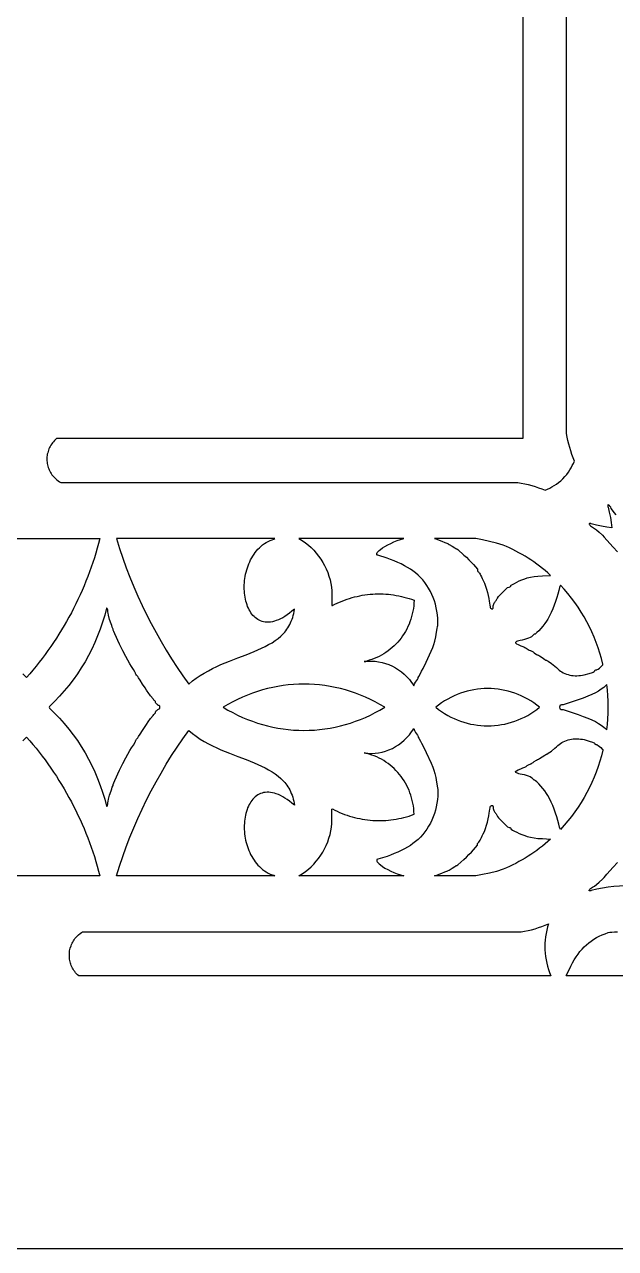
# Model space of a CAD drawing. Extents: x -580 to 993, y -400 to 388.
# Drawn here: x 849.2 to 914.2, y -400.3 to -265.6 of the extents above; entities that cross this region are included whole.
import ezdxf

# ---------------------------------------------------------------- set-up
doc = ezdxf.new("R2010")
doc.units = 0
doc.layers.add('LAYER_1', color=18, linetype='CONTINUOUS')

msp = doc.modelspace()

# ---------------------------------------------------------------- linework, layer by layer
at = {"layer": 'LAYER_1'}
for points in [[(598.06, -400.26), (993.06, -400.26), (993.06, -5.26), (598.06, -5.26)], [(859.33, -322.18), (859.67, -323.25), (860.03, -324.32), (860.42, -325.38), (860.82, -326.43), (861.25, -327.47), (861.69, -328.5), (862.16, -329.52), (862.65, -330.53), (863.16, -331.52), (863.69, -332.51), (864.24, -333.49), (864.81, -334.45), (865.39, -335.4), (866, -336.34), (866.63, -337.26), (867.28, -338.17), (867.69, -337.83), (868.11, -337.52), (868.54, -337.23), (868.99, -336.96), (869.44, -336.71), (869.89, -336.47), (870.35, -336.25), (870.82, -336.04), (871.75, -335.66), (872.67, -335.3), (873.58, -334.95), (874.45, -334.6), (874.87, -334.42), (875.28, -334.24), (875.68, -334.05), (876.06, -333.84), (876.43, -333.63), (876.77, -333.4), (877.1, -333.15), (877.4, -332.89), (877.55, -332.75), (877.68, -332.61), (877.82, -332.46), (877.94, -332.31), (878.06, -332.15), (878.17, -331.98), (878.28, -331.81), (878.38, -331.63), (878.47, -331.44), (878.55, -331.25), (878.63, -331.05), (878.7, -330.85), (878.76, -330.63), (878.81, -330.41), (878.85, -330.18), (878.89, -329.94), (878.62, -330.17), (878.35, -330.38), (878.1, -330.56), (877.85, -330.73), (877.6, -330.88), (877.36, -331), (877.13, -331.11), (876.9, -331.2), (876.69, -331.26), (876.47, -331.32), (876.27, -331.35), (876.07, -331.37), (875.88, -331.37), (875.69, -331.36), (875.51, -331.33), (875.34, -331.29), (875.18, -331.23), (875.02, -331.16), (874.87, -331.07), (874.72, -330.98), (874.59, -330.87), (874.46, -330.75), (874.33, -330.62), (874.22, -330.48), (874.11, -330.33), (874.01, -330.17), (873.91, -330), (873.83, -329.83), (873.75, -329.64), (873.68, -329.45), (873.61, -329.25), (873.56, -329.05), (873.51, -328.84), (873.47, -328.63), (873.44, -328.41), (873.41, -328.19), (873.39, -327.96), (873.38, -327.73), (873.38, -327.5), (873.38, -327.27), (873.4, -327.03), (873.42, -326.8), (873.45, -326.56), (873.49, -326.33), (873.53, -326.09), (873.59, -325.86), (873.65, -325.63), (873.72, -325.4), (873.8, -325.17), (873.88, -324.95), (873.98, -324.73), (874.08, -324.51), (874.2, -324.31), (874.32, -324.1), (874.45, -323.9), (874.58, -323.71), (874.73, -323.53), (874.88, -323.35), (875.05, -323.18), (875.22, -323.02), (875.4, -322.87), (875.59, -322.73), (875.79, -322.6), (876, -322.48), (876.24, -322.38), (876.46, -322.3), (876.63, -322.24), (876.74, -322.18)], [(879.39, -322.17), (879.75, -322.4), (880.09, -322.64), (880.42, -322.9), (880.73, -323.17), (881.02, -323.46), (881.29, -323.77), (881.55, -324.1), (881.79, -324.44), (882.01, -324.79), (882.21, -325.15), (882.39, -325.52), (882.55, -325.91), (882.68, -326.3), (882.8, -326.7), (882.9, -327.11), (882.97, -327.53), (882.99, -327.92), (883, -328.37), (883.01, -329.52), (883.06, -329.54), (883.32, -329.4), (883.59, -329.28), (883.86, -329.16), (884.13, -329.04), (884.4, -328.94), (884.67, -328.84), (884.95, -328.75), (885.22, -328.67), (885.5, -328.59), (885.78, -328.53), (886.07, -328.47), (886.35, -328.41), (886.63, -328.37), (886.92, -328.33), (887.2, -328.3), (887.49, -328.28), (887.78, -328.26), (888.06, -328.26), (888.35, -328.26), (888.64, -328.26), (888.93, -328.28), (889.21, -328.3), (889.5, -328.33), (889.79, -328.37), (890.07, -328.42), (890.36, -328.47), (890.64, -328.53), (890.92, -328.6), (891.2, -328.68), (891.48, -328.76), (891.76, -328.85), (892.04, -328.95), (892.02, -329.26), (892, -329.57), (891.96, -329.87), (891.91, -330.17), (891.84, -330.46), (891.77, -330.75), (891.68, -331.04), (891.58, -331.32), (891.48, -331.59), (891.36, -331.86), (891.23, -332.12), (891.09, -332.38), (890.94, -332.63), (890.78, -332.87), (890.61, -333.11), (890.43, -333.34), (890.24, -333.56), (890.05, -333.77), (889.84, -333.97), (889.63, -334.17), (889.41, -334.35), (889.18, -334.53), (888.95, -334.69), (888.71, -334.85), (888.46, -335), (888.2, -335.13), (887.94, -335.26), (887.67, -335.37), (887.39, -335.47), (887.11, -335.56), (886.83, -335.64), (886.54, -335.7), (886.74, -335.68), (886.94, -335.66), (887.14, -335.65), (887.35, -335.65), (887.75, -335.67), (888.14, -335.72), (888.53, -335.8), (888.91, -335.9), (889.28, -336.04), (889.65, -336.2), (890, -336.38), (890.33, -336.6), (890.65, -336.83), (890.96, -337.09), (891.25, -337.38), (891.52, -337.69), (891.77, -338.02), (891.89, -338.19), (892, -338.37), (892.03, -338.26), (892.07, -338.16), (892.2, -337.96), (892.4, -337.67), (892.46, -337.57), (892.48, -337.51), (892.5, -337.44), (892.55, -337.33), (892.74, -337), (892.87, -336.77), (893.03, -336.46), (893.38, -335.76), (893.92, -334.57), (894.09, -334.15), (894.21, -333.81), (894.31, -333.45), (894.41, -332.98), (894.51, -332.48), (894.57, -332.08), (894.61, -331.84), (894.63, -331.75), (894.65, -331.71), (894.66, -331.64), (894.66, -331.47), (894.64, -330.95), (894.61, -330.55), (894.55, -330.16), (894.48, -329.78), (894.39, -329.4), (894.28, -329.03), (894.14, -328.67), (893.99, -328.32), (893.83, -327.98), (893.64, -327.64), (893.44, -327.33), (893.22, -327.02), (892.99, -326.73), (892.74, -326.45), (892.47, -326.19), (892.19, -325.94), (891.9, -325.71), (891.63, -325.53), (891.33, -325.34), (890.99, -325.16), (890.63, -324.97), (890.25, -324.79), (889.86, -324.62), (889.46, -324.46), (889.07, -324.32), (888.07, -324.01), (887.99, -323.99), (887.96, -323.97), (887.94, -323.95), (887.93, -323.92), (887.93, -323.89), (887.95, -323.81), (888, -323.72), (888.09, -323.61), (888.2, -323.5), (888.34, -323.37), (888.56, -323.21), (888.83, -323.04), (889.14, -322.87), (889.47, -322.7), (889.83, -322.55), (890.19, -322.4), (890.55, -322.28), (890.9, -322.17)], [(894.27, -322.17), (894.53, -322.25), (894.8, -322.35), (895.09, -322.46), (895.43, -322.61), (895.62, -322.69), (895.73, -322.72), (895.78, -322.74), (895.89, -322.81), (896.21, -323.01), (896.52, -323.21), (896.63, -323.27), (896.68, -323.29), (896.7, -323.3), (896.72, -323.31), (896.83, -323.39), (897.51, -323.99), (897.78, -324.23), (898.06, -324.51), (898.33, -324.79), (898.55, -325.03), (898.99, -325.54), (898.99, -325.63), (899, -325.68), (899.02, -325.73), (899.06, -325.78), (899.11, -325.83), (899.16, -325.89), (899.23, -325.98), (899.29, -326.08), (899.34, -326.19), (899.44, -326.4), (899.53, -326.56), (899.64, -326.78), (899.76, -327.06), (899.88, -327.39), (900, -327.73), (900.1, -328.09), (900.19, -328.44), (900.25, -328.77), (900.29, -329.05), (900.31, -329.29), (900.35, -329.5), (900.38, -329.67), (900.41, -329.77), (900.45, -329.82), (900.49, -329.87), (900.54, -329.89), (900.59, -329.91), (900.64, -329.91), (900.68, -329.89), (900.7, -329.86), (900.72, -329.81), (900.74, -329.56), (900.77, -329.46), (900.79, -329.37), (900.82, -329.28), (900.86, -329.22), (900.9, -329.16), (900.94, -329.12), (901, -329.07), (901.06, -328.99), (901.1, -328.91), (901.13, -328.83), (901.15, -328.78), (901.19, -328.72), (901.33, -328.54), (901.52, -328.33), (901.75, -328.11), (902.32, -327.57), (902.5, -327.51), (902.56, -327.48), (902.62, -327.44), (902.66, -327.41), (902.67, -327.37), (902.68, -327.34), (902.72, -327.31), (902.85, -327.21), (903.06, -327.1), (903.31, -326.97), (903.59, -326.84), (903.89, -326.72), (904.19, -326.6), (904.48, -326.51), (904.83, -326.42), (905.22, -326.35), (905.65, -326.3), (906.14, -326.26), (907.04, -326.22), (906.74, -325.95), (906.44, -325.7), (906.14, -325.45), (905.83, -325.21), (905.52, -324.98), (905.2, -324.75), (904.88, -324.53), (904.56, -324.32), (904.23, -324.12), (903.9, -323.92), (903.56, -323.73), (903.22, -323.55), (902.88, -323.38), (902.54, -323.21), (902.19, -323.05), (901.83, -322.9), (901.08, -322.67), (900.33, -322.48), (899.57, -322.31), (898.81, -322.17)], [(908.12, -327.28), (908.03, -327.54), (907.95, -327.87), (907.85, -328.27), (907.72, -328.67), (907.59, -329.08), (907.43, -329.49), (907.27, -329.9), (907.1, -330.29), (906.91, -330.67), (906.72, -331.02), (906.58, -331.25), (906.39, -331.51), (906.18, -331.79), (905.95, -332.06), (905.73, -332.31), (905.54, -332.51), (905.38, -332.64), (905.33, -332.68), (905.29, -332.69), (905.25, -332.7), (905.2, -332.72), (905.16, -332.76), (905.13, -332.8), (905.1, -332.84), (905.06, -332.88), (904.94, -332.97), (904.78, -333.05), (904.6, -333.14), (904.39, -333.21), (904.16, -333.28), (903.92, -333.34), (903.68, -333.38), (903.53, -333.41), (903.39, -333.45), (903.28, -333.5), (903.22, -333.55), (903.2, -333.58), (903.19, -333.61), (903.19, -333.64), (903.21, -333.67), (903.25, -333.7), (903.3, -333.74), (903.47, -333.82), (903.77, -333.96), (904, -334.04), (904.1, -334.08), (904.22, -334.14), (904.35, -334.22), (904.47, -334.3), (904.69, -334.43), (904.78, -334.47), (904.83, -334.49), (904.89, -334.51), (904.99, -334.56), (905.11, -334.64), (905.25, -334.73), (905.5, -334.91), (905.59, -334.96), (905.64, -334.98), (905.7, -335), (905.81, -335.06), (906.11, -335.26), (906.41, -335.47), (906.51, -335.53), (906.57, -335.55), (906.64, -335.58), (906.76, -335.65), (907.12, -335.9), (907.52, -336.22), (907.7, -336.37), (907.85, -336.51), (907.98, -336.63), (908.12, -336.74), (908.27, -336.84), (908.43, -336.93), (908.6, -337), (908.77, -337.07), (908.96, -337.13), (909.14, -337.18), (909.34, -337.22), (909.53, -337.24), (909.73, -337.26), (909.93, -337.26), (910.13, -337.25), (910.33, -337.23), (910.53, -337.2), (910.73, -337.15), (911.28, -337), (911.63, -336.89), (911.73, -336.85), (911.81, -336.81), (911.85, -336.77), (911.88, -336.72), (911.91, -336.68), (911.95, -336.65), (912.01, -336.62), (912.08, -336.61), (912.12, -336.61), (912.17, -336.59), (912.28, -336.52), (912.41, -336.42), (912.55, -336.29), (912.71, -336.12), (912.76, -336.05), (912.79, -335.99), (912.63, -335.38), (912.46, -334.78), (912.26, -334.19), (912.05, -333.6), (911.82, -333.02), (911.57, -332.44), (911.3, -331.88), (911.02, -331.33), (910.71, -330.78), (910.39, -330.25), (910.06, -329.72), (909.7, -329.21), (909.33, -328.71), (908.94, -328.22), (908.54, -327.74)], [(851.95, -340.72), (851.97, -340.81), (852.53, -341.36), (853.08, -341.93), (853.6, -342.52), (854.1, -343.12), (854.58, -343.75), (855.04, -344.39), (855.47, -345.05), (855.88, -345.73), (856.26, -346.42), (856.62, -347.12), (856.96, -347.84), (857.27, -348.57), (857.56, -349.32), (857.81, -350.07), (858.05, -350.84), (858.25, -351.62), (858.27, -351.61), (858.3, -351.59), (858.34, -351.52), (858.38, -351.4), (858.4, -351.23), (858.43, -351.05), (858.48, -350.84), (858.59, -350.38), (858.74, -349.91), (858.81, -349.7), (858.88, -349.52), (858.96, -349.32), (858.99, -349.19), (859, -349.14), (859.04, -349.05), (859.15, -348.8), (859.68, -347.65), (860.04, -346.92), (860.36, -346.3), (860.82, -345.49), (860.99, -345.19), (861.2, -344.88), (861.36, -344.63), (861.41, -344.53), (861.42, -344.48), (861.43, -344.43), (861.46, -344.38), (861.5, -344.31), (861.55, -344.25), (861.67, -344.1), (861.77, -343.94), (861.93, -343.68), (862.21, -343.27), (862.48, -342.86), (862.64, -342.61), (862.82, -342.34), (863.09, -341.97), (863.36, -341.63), (863.46, -341.52), (863.52, -341.46), (863.56, -341.43), (863.59, -341.38), (863.61, -341.34), (863.62, -341.29), (863.63, -341.24), (863.66, -341.19), (863.71, -341.13), (863.77, -341.07), (863.83, -341.01), (863.9, -340.96), (863.97, -340.92), (864.04, -340.9), (864.08, -340.88), (864.1, -340.86), (864.11, -340.81), (864.1, -340.72), (864.11, -340.64), (864.1, -340.59), (864.08, -340.56), (864.04, -340.55), (863.97, -340.52), (863.9, -340.49), (863.83, -340.44), (863.77, -340.38), (863.71, -340.32), (863.66, -340.26), (863.63, -340.2), (863.62, -340.15), (863.61, -340.11), (863.59, -340.06), (863.56, -340.02), (863.52, -339.99), (863.46, -339.93), (863.36, -339.81), (863.09, -339.48), (862.82, -339.11), (862.71, -338.95), (862.64, -338.84), (862.48, -338.58), (862.21, -338.18), (861.93, -337.76), (861.77, -337.5), (861.67, -337.35), (861.55, -337.2), (861.46, -337.07), (861.43, -337.01), (861.42, -336.97), (861.41, -336.91), (861.36, -336.82), (861.2, -336.57), (860.99, -336.26), (860.82, -335.96), (860.36, -335.14), (860.04, -334.53), (859.68, -333.79), (859.15, -332.65), (859.04, -332.4), (859, -332.31), (858.99, -332.25), (858.96, -332.13), (858.88, -331.93), (858.81, -331.75), (858.74, -331.54), (858.59, -331.07), (858.48, -330.6), (858.43, -330.39), (858.4, -330.22), (858.38, -330.05), (858.34, -329.93), (858.3, -329.85), (858.27, -329.84), (858.25, -329.83), (858.05, -330.61), (857.81, -331.38), (857.56, -332.13), (857.27, -332.88), (856.96, -333.61), (856.62, -334.33), (856.26, -335.03), (855.88, -335.72), (855.47, -336.4), (855.04, -337.06), (854.58, -337.7), (854.1, -338.32), (853.6, -338.93), (853.08, -339.52), (852.53, -340.09), (851.97, -340.64)], [(871.07, -340.72), (871.59, -341.03), (872.11, -341.32), (872.64, -341.59), (873.18, -341.84), (873.72, -342.06), (874.27, -342.27), (874.82, -342.46), (875.38, -342.63), (875.94, -342.78), (876.51, -342.91), (877.07, -343.02), (877.65, -343.11), (878.22, -343.18), (878.79, -343.23), (879.37, -343.26), (879.94, -343.27), (880.52, -343.26), (881.09, -343.23), (881.66, -343.18), (882.24, -343.11), (882.81, -343.02), (883.37, -342.91), (883.94, -342.78), (884.5, -342.63), (885.06, -342.46), (885.61, -342.27), (886.16, -342.06), (886.7, -341.84), (887.24, -341.59), (887.77, -341.32), (888.29, -341.03), (888.81, -340.72), (888.29, -340.42), (887.77, -340.13), (887.24, -339.86), (886.7, -339.61), (886.16, -339.38), (885.61, -339.17), (885.06, -338.98), (884.5, -338.82), (883.94, -338.67), (883.37, -338.54), (882.81, -338.43), (882.24, -338.34), (881.66, -338.27), (881.09, -338.22), (880.52, -338.19), (879.94, -338.18), (879.37, -338.19), (878.79, -338.22), (878.22, -338.27), (877.65, -338.34), (877.07, -338.43), (876.51, -338.54), (875.94, -338.67), (875.38, -338.82), (874.82, -338.98), (874.27, -339.17), (873.72, -339.38), (873.18, -339.61), (872.64, -339.86), (872.11, -340.13), (871.59, -340.42)], [(894.42, -340.72), (894.73, -340.97), (895.06, -341.2), (895.39, -341.42), (895.73, -341.62), (896.08, -341.8), (896.43, -341.97), (896.78, -342.12), (897.14, -342.26), (897.51, -342.38), (897.88, -342.48), (898.25, -342.57), (898.62, -342.64), (898.99, -342.7), (899.37, -342.74), (899.75, -342.76), (900.13, -342.77), (900.5, -342.76), (900.88, -342.74), (901.26, -342.7), (901.63, -342.64), (902.01, -342.57), (902.38, -342.48), (902.74, -342.38), (903.11, -342.26), (903.47, -342.12), (903.82, -341.97), (904.17, -341.8), (904.52, -341.62), (904.86, -341.42), (905.19, -341.2), (905.52, -340.97), (905.83, -340.72), (905.52, -340.48), (905.19, -340.24), (904.86, -340.03), (904.52, -339.83), (904.17, -339.64), (903.82, -339.48), (903.47, -339.32), (903.11, -339.19), (902.74, -339.07), (902.38, -338.96), (902.01, -338.88), (901.63, -338.8), (901.26, -338.75), (900.88, -338.71), (900.5, -338.68), (900.13, -338.68), (899.75, -338.68), (899.37, -338.71), (898.99, -338.75), (898.62, -338.8), (898.25, -338.88), (897.88, -338.96), (897.51, -339.07), (897.14, -339.19), (896.78, -339.32), (896.43, -339.48), (896.08, -339.64), (895.73, -339.83), (895.39, -340.03), (895.06, -340.24), (894.73, -340.48)], [(908.01, -340.72), (908.04, -340.85), (908.06, -340.9), (908.11, -340.93), (908.17, -340.96), (908.23, -340.99), (908.29, -340.99), (908.42, -340.99), (909.4, -341.31), (910.06, -341.53), (910.63, -341.73), (911.14, -341.93), (911.58, -342.12), (911.97, -342.31), (912.31, -342.5), (912.61, -342.7), (912.89, -342.91), (913.08, -343.07), (913.22, -343.21), (913.28, -342.62), (913.33, -342.01), (913.36, -341.38), (913.37, -340.72), (913.36, -340.06), (913.33, -339.43), (913.28, -338.83), (913.22, -338.24), (913.08, -338.38), (912.89, -338.54), (912.61, -338.75), (912.31, -338.95), (911.97, -339.14), (911.58, -339.33), (911.14, -339.52), (910.63, -339.71), (910.06, -339.92), (909.4, -340.14), (908.42, -340.45), (908.29, -340.45), (908.23, -340.46), (908.17, -340.48), (908.11, -340.51), (908.06, -340.55), (908.05, -340.57), (908.04, -340.6)], [(859.33, -359.27), (859.67, -358.19), (860.03, -357.13), (860.42, -356.07), (860.82, -355.02), (861.25, -353.98), (861.69, -352.95), (862.16, -351.93), (862.65, -350.92), (863.16, -349.92), (863.69, -348.94), (864.24, -347.96), (864.81, -347), (865.39, -346.05), (866, -345.11), (866.63, -344.19), (867.28, -343.28), (867.69, -343.61), (868.11, -343.92), (868.54, -344.22), (868.99, -344.49), (869.44, -344.74), (869.89, -344.97), (870.35, -345.19), (870.82, -345.4), (871.75, -345.79), (872.67, -346.15), (873.58, -346.49), (874.45, -346.84), (874.87, -347.02), (875.28, -347.21), (875.68, -347.4), (876.06, -347.61), (876.43, -347.82), (876.77, -348.05), (877.1, -348.29), (877.4, -348.56), (877.55, -348.7), (877.68, -348.84), (877.82, -348.99), (877.94, -349.14), (878.06, -349.3), (878.17, -349.47), (878.28, -349.64), (878.38, -349.82), (878.47, -350), (878.55, -350.2), (878.63, -350.39), (878.7, -350.6), (878.76, -350.82), (878.81, -351.04), (878.85, -351.27), (878.89, -351.51), (878.62, -351.28), (878.35, -351.07), (878.1, -350.88), (877.85, -350.72), (877.6, -350.57), (877.36, -350.45), (877.13, -350.34), (876.9, -350.25), (876.69, -350.18), (876.47, -350.13), (876.27, -350.1), (876.07, -350.08), (875.88, -350.08), (875.69, -350.09), (875.51, -350.12), (875.34, -350.16), (875.18, -350.22), (875.02, -350.29), (874.87, -350.37), (874.72, -350.47), (874.59, -350.58), (874.46, -350.7), (874.33, -350.83), (874.22, -350.97), (874.11, -351.12), (874.01, -351.28), (873.91, -351.44), (873.83, -351.62), (873.75, -351.8), (873.68, -351.99), (873.61, -352.19), (873.56, -352.4), (873.51, -352.6), (873.47, -352.82), (873.44, -353.04), (873.41, -353.26), (873.39, -353.49), (873.38, -353.72), (873.38, -353.95), (873.38, -354.18), (873.4, -354.41), (873.42, -354.65), (873.45, -354.89), (873.49, -355.12), (873.53, -355.36), (873.59, -355.59), (873.65, -355.82), (873.72, -356.05), (873.8, -356.28), (873.88, -356.5), (873.98, -356.72), (874.08, -356.93), (874.2, -357.14), (874.32, -357.34), (874.45, -357.54), (874.58, -357.73), (874.73, -357.92), (874.88, -358.09), (875.05, -358.26), (875.22, -358.42), (875.4, -358.57), (875.59, -358.71), (875.79, -358.84), (876, -358.96), (876.24, -359.07), (876.46, -359.15), (876.63, -359.21), (876.74, -359.27)], [(879.39, -359.27), (879.75, -359.05), (880.09, -358.81), (880.42, -358.55), (880.73, -358.28), (881.02, -357.98), (881.29, -357.67), (881.55, -357.35), (881.79, -357.01), (882.01, -356.66), (882.21, -356.3), (882.39, -355.92), (882.55, -355.54), (882.68, -355.14), (882.8, -354.74), (882.9, -354.33), (882.97, -353.91), (882.99, -353.53), (883, -353.08), (883.01, -351.93), (883.06, -351.91), (883.32, -352.04), (883.59, -352.17), (883.86, -352.29), (884.13, -352.4), (884.4, -352.51), (884.67, -352.61), (884.95, -352.7), (885.22, -352.78), (885.5, -352.85), (885.78, -352.92), (886.07, -352.98), (886.35, -353.03), (886.63, -353.08), (886.92, -353.12), (887.2, -353.15), (887.49, -353.17), (887.78, -353.18), (888.06, -353.19), (888.35, -353.19), (888.64, -353.18), (888.93, -353.17), (889.21, -353.14), (889.5, -353.11), (889.79, -353.08), (890.07, -353.03), (890.36, -352.98), (890.64, -352.92), (890.92, -352.85), (891.2, -352.77), (891.48, -352.69), (891.76, -352.6), (892.04, -352.5), (892.02, -352.19), (892, -351.88), (891.96, -351.58), (891.91, -351.28), (891.84, -350.98), (891.77, -350.69), (891.68, -350.41), (891.58, -350.13), (891.48, -349.85), (891.36, -349.59), (891.23, -349.32), (891.09, -349.07), (890.94, -348.82), (890.78, -348.57), (890.61, -348.34), (890.43, -348.11), (890.24, -347.89), (890.05, -347.68), (889.84, -347.47), (889.63, -347.28), (889.41, -347.09), (889.18, -346.92), (888.95, -346.75), (888.71, -346.6), (888.46, -346.45), (888.2, -346.32), (887.94, -346.19), (887.67, -346.08), (887.39, -345.98), (887.11, -345.89), (886.83, -345.81), (886.54, -345.75), (886.74, -345.77), (886.94, -345.79), (887.14, -345.8), (887.35, -345.8), (887.75, -345.78), (888.14, -345.73), (888.53, -345.65), (888.91, -345.54), (889.28, -345.41), (889.65, -345.25), (890, -345.06), (890.33, -344.85), (890.65, -344.61), (890.96, -344.35), (891.25, -344.07), (891.52, -343.76), (891.77, -343.43), (891.89, -343.26), (892, -343.08), (892.03, -343.19), (892.07, -343.29), (892.2, -343.49), (892.4, -343.78), (892.46, -343.88), (892.48, -343.94), (892.5, -344), (892.55, -344.12), (892.74, -344.44), (892.87, -344.68), (893.03, -344.99), (893.38, -345.69), (893.92, -346.88), (894.09, -347.3), (894.21, -347.64), (894.31, -348), (894.41, -348.47), (894.51, -348.97), (894.57, -349.37), (894.61, -349.61), (894.63, -349.69), (894.65, -349.73), (894.66, -349.8), (894.66, -349.97), (894.64, -350.5), (894.61, -350.89), (894.55, -351.28), (894.48, -351.67), (894.39, -352.04), (894.28, -352.41), (894.14, -352.78), (893.99, -353.13), (893.83, -353.47), (893.64, -353.8), (893.44, -354.12), (893.22, -354.43), (892.99, -354.72), (892.74, -355), (892.47, -355.26), (892.19, -355.5), (891.9, -355.73), (891.63, -355.92), (891.33, -356.1), (890.99, -356.29), (890.63, -356.48), (890.25, -356.65), (889.86, -356.83), (889.46, -356.99), (889.07, -357.13), (888.07, -357.44), (887.99, -357.46), (887.96, -357.48), (887.94, -357.5), (887.93, -357.53), (887.93, -357.56), (887.95, -357.64), (888, -357.73), (888.09, -357.83), (888.2, -357.95), (888.34, -358.07), (888.56, -358.24), (888.83, -358.41), (889.14, -358.58), (889.47, -358.74), (889.83, -358.9), (890.19, -359.04), (890.55, -359.17), (890.9, -359.27)], [(908.12, -354.17), (908.03, -353.91), (907.95, -353.58), (907.85, -353.18), (907.72, -352.78), (907.59, -352.36), (907.43, -351.95), (907.27, -351.55), (907.1, -351.16), (906.91, -350.78), (906.72, -350.43), (906.58, -350.2), (906.39, -349.93), (906.18, -349.66), (905.95, -349.39), (905.73, -349.14), (905.54, -348.94), (905.38, -348.81), (905.33, -348.77), (905.29, -348.76), (905.25, -348.75), (905.2, -348.72), (905.16, -348.69), (905.13, -348.65), (905.1, -348.6), (905.06, -348.56), (904.94, -348.48), (904.78, -348.39), (904.6, -348.31), (904.39, -348.23), (904.16, -348.17), (903.92, -348.11), (903.68, -348.07), (903.53, -348.04), (903.39, -347.99), (903.28, -347.95), (903.22, -347.9), (903.2, -347.86), (903.19, -347.83), (903.19, -347.8), (903.21, -347.77), (903.25, -347.74), (903.3, -347.71), (903.47, -347.62), (903.77, -347.49), (904, -347.4), (904.1, -347.36), (904.22, -347.3), (904.35, -347.23), (904.47, -347.15), (904.69, -347.01), (904.78, -346.97), (904.83, -346.96), (904.89, -346.94), (904.99, -346.89), (905.11, -346.81), (905.25, -346.71), (905.5, -346.54), (905.59, -346.49), (905.64, -346.47), (905.7, -346.45), (905.81, -346.38), (906.11, -346.18), (906.41, -345.98), (906.51, -345.92), (906.57, -345.9), (906.64, -345.87), (906.76, -345.79), (907.12, -345.54), (907.52, -345.23), (907.7, -345.07), (907.85, -344.94), (907.98, -344.82), (908.12, -344.71), (908.27, -344.61), (908.43, -344.52), (908.6, -344.44), (908.77, -344.37), (908.96, -344.32), (909.14, -344.27), (909.34, -344.23), (909.53, -344.21), (909.73, -344.19), (909.93, -344.19), (910.13, -344.2), (910.33, -344.22), (910.53, -344.25), (910.73, -344.29), (911.28, -344.45), (911.63, -344.55), (911.73, -344.6), (911.81, -344.64), (911.85, -344.68), (911.88, -344.72), (911.91, -344.77), (911.95, -344.8), (912.01, -344.82), (912.08, -344.83), (912.12, -344.84), (912.17, -344.86), (912.28, -344.93), (912.41, -345.03), (912.55, -345.15), (912.71, -345.33), (912.76, -345.39), (912.79, -345.45), (912.63, -346.06), (912.46, -346.67), (912.26, -347.26), (912.05, -347.85), (911.82, -348.43), (911.57, -349), (911.3, -349.57), (911.02, -350.12), (910.71, -350.67), (910.39, -351.2), (910.06, -351.72), (909.7, -352.24), (909.33, -352.74), (908.94, -353.23), (908.54, -353.7)], [(894.27, -359.27), (894.53, -359.2), (894.8, -359.1), (895.09, -358.98), (895.43, -358.84), (895.62, -358.76), (895.73, -358.73), (895.78, -358.7), (895.89, -358.64), (896.21, -358.44), (896.52, -358.24), (896.63, -358.18), (896.68, -358.15), (896.7, -358.15), (896.72, -358.14), (896.83, -358.06), (897.51, -357.46), (897.78, -357.21), (898.06, -356.93), (898.33, -356.66), (898.55, -356.42), (898.99, -355.91), (898.99, -355.81), (899, -355.77), (899.02, -355.72), (899.06, -355.66), (899.11, -355.62), (899.16, -355.56), (899.23, -355.47), (899.29, -355.36), (899.34, -355.26), (899.44, -355.04), (899.53, -354.88), (899.64, -354.66), (899.76, -354.38), (899.88, -354.06), (900, -353.71), (900.1, -353.35), (900.19, -353), (900.25, -352.68), (900.29, -352.39), (900.31, -352.16), (900.35, -351.95), (900.38, -351.78), (900.41, -351.68), (900.45, -351.62), (900.49, -351.58), (900.54, -351.55), (900.59, -351.54), (900.64, -351.54), (900.68, -351.56), (900.7, -351.59), (900.72, -351.64), (900.74, -351.88), (900.77, -351.99), (900.79, -352.08), (900.82, -352.16), (900.86, -352.23), (900.9, -352.28), (900.94, -352.32), (901, -352.38), (901.06, -352.45), (901.1, -352.53), (901.13, -352.61), (901.15, -352.66), (901.19, -352.73), (901.33, -352.9), (901.52, -353.12), (901.75, -353.34), (902.32, -353.88), (902.5, -353.94), (902.56, -353.97), (902.62, -354), (902.66, -354.04), (902.67, -354.07), (902.68, -354.1), (902.72, -354.14), (902.85, -354.23), (903.06, -354.35), (903.31, -354.47), (903.59, -354.61), (903.89, -354.73), (904.19, -354.84), (904.48, -354.94), (904.83, -355.03), (905.22, -355.1), (905.65, -355.15), (906.14, -355.18), (907.04, -355.23), (906.74, -355.49), (906.44, -355.75), (906.14, -355.99), (905.83, -356.23), (905.52, -356.47), (905.2, -356.69), (904.88, -356.91), (904.56, -357.12), (904.23, -357.33), (903.9, -357.52), (903.56, -357.71), (903.22, -357.9), (902.88, -358.07), (902.54, -358.24), (902.19, -358.4), (901.83, -358.55), (901.08, -358.78), (900.33, -358.97), (899.57, -359.14), (898.81, -359.27)], [(855.19, -370.26), (855.07, -370.15), (854.95, -370.04), (854.85, -369.93), (854.75, -369.8), (854.66, -369.68), (854.58, -369.55), (854.5, -369.42), (854.43, -369.28), (854.37, -369.14), (854.32, -369), (854.28, -368.86), (854.24, -368.72), (854.18, -368.42), (854.16, -368.13), (854.16, -367.83), (854.19, -367.53), (854.26, -367.24), (854.35, -366.96), (854.4, -366.82), (854.46, -366.69), (854.53, -366.56), (854.61, -366.43), (854.69, -366.3), (854.78, -366.18), (854.88, -366.06), (854.99, -365.95), (855.16, -365.77), (855.34, -365.62), (855.49, -365.51), (855.62, -365.44), (903.8, -365.44), (904.18, -365.37), (904.57, -365.29), (904.95, -365.2), (905.33, -365.09), (905.71, -364.97), (906.08, -364.84), (906.45, -364.7), (906.82, -364.54), (906.71, -364.89), (906.62, -365.25), (906.55, -365.61), (906.49, -365.97), (906.45, -366.33), (906.42, -366.69), (906.41, -367.06), (906.42, -367.42), (906.44, -367.78), (906.48, -368.15), (906.54, -368.51), (906.61, -368.87), (906.7, -369.22), (906.8, -369.57), (906.92, -369.92), (907.05, -370.26)]]:
    msp.add_lwpolyline(points, close=True, dxfattribs=at)
for points in [[(903.98, -259.97), (903.98, -311.18), (852.76, -311.18), (852.64, -311.29), (852.52, -311.4), (852.41, -311.52), (852.31, -311.64), (852.22, -311.77), (852.13, -311.9), (852.05, -312.03), (851.98, -312.16), (851.92, -312.3), (851.86, -312.44), (851.82, -312.59), (851.78, -312.73), (851.74, -312.88), (851.72, -313.02), (851.7, -313.17), (851.69, -313.32), (851.69, -313.47), (851.7, -313.62), (851.71, -313.76), (851.73, -313.91), (851.76, -314.06), (851.8, -314.2), (851.84, -314.35), (851.89, -314.49), (851.95, -314.62), (852.01, -314.76), (852.08, -314.89), (852.16, -315.02), (852.25, -315.15), (852.35, -315.27), (852.45, -315.38), (852.56, -315.49), (852.74, -315.67), (852.93, -315.83), (853.08, -315.93), (853.21, -316), (903.42, -316), (903.81, -316.07), (904.19, -316.15), (904.58, -316.24), (904.96, -316.34), (905.34, -316.45), (905.71, -316.58), (906.08, -316.71), (906.45, -316.86), (906.69, -316.75), (906.94, -316.63), (907.18, -316.5), (907.42, -316.35), (907.67, -316.19), (907.91, -316.02), (908.16, -315.82), (908.4, -315.6), (908.61, -315.36), (908.81, -315.12), (908.99, -314.87), (909.15, -314.63), (909.29, -314.39), (909.42, -314.14), (909.54, -313.9), (909.65, -313.65), (909.5, -313.29), (909.37, -312.92), (909.25, -312.54), (909.14, -312.16), (909.03, -311.78), (908.94, -311.4), (908.86, -311.01), (908.8, -310.62), (908.8, -260.42)], [(914.26, -319.57), (914.01, -319.29), (913.84, -319.06), (913.71, -318.86), (913.64, -318.73), (913.56, -318.63), (913.5, -318.55), (913.44, -318.5), (913.38, -318.48), (913.36, -318.48), (913.34, -318.48), (913.33, -318.5), (913.32, -318.52), (913.31, -318.59), (913.33, -318.67), (913.35, -318.71), (913.49, -319.27), (913.61, -319.84), (913.71, -320.41), (913.78, -320.98), (913.2, -320.91), (912.63, -320.82), (912.07, -320.7), (911.5, -320.55), (911.46, -320.53), (911.38, -320.52), (911.31, -320.53), (911.29, -320.54), (911.28, -320.55), (911.27, -320.57), (911.27, -320.59), (911.3, -320.64), (911.35, -320.7), (911.43, -320.77), (911.53, -320.84), (911.65, -320.92), (911.86, -321.05), (912.08, -321.22), (912.36, -321.46), (912.73, -321.8), (912.92, -322.01), (913.23, -322.34), (913.93, -323.12), (914.38, -323.63)], [(840.87, -322.18), (849.44, -322.18), (857.51, -322.18), (857.37, -322.71), (857.22, -323.24), (857.07, -323.77), (856.91, -324.29), (856.74, -324.81), (856.56, -325.33), (856.37, -325.85), (856.18, -326.36), (855.98, -326.87), (855.77, -327.37), (855.56, -327.88), (855.34, -328.37), (855.11, -328.87), (854.87, -329.36), (854.63, -329.85), (854.38, -330.33), (854.12, -330.81), (853.86, -331.28), (853.59, -331.75), (853.31, -332.22), (853.02, -332.68), (852.73, -333.14), (852.43, -333.59), (852.13, -334.04), (851.81, -334.48), (851.49, -334.92), (851.17, -335.36), (850.84, -335.78), (850.5, -336.21), (850.15, -336.63), (849.8, -337.04), (849.44, -337.45), (849.06, -337.04)], [(849.06, -344.41), (849.44, -344), (849.8, -344.41), (850.15, -344.82), (850.5, -345.24), (850.84, -345.66), (851.17, -346.09), (851.49, -346.52), (851.81, -346.96), (852.13, -347.41), (852.43, -347.86), (852.73, -348.31), (853.02, -348.77), (853.31, -349.23), (853.59, -349.69), (853.86, -350.16), (854.12, -350.64), (854.38, -351.12), (854.63, -351.6), (854.87, -352.09), (855.11, -352.58), (855.34, -353.07), (855.56, -353.57), (855.77, -354.07), (855.98, -354.58), (856.18, -355.09), (856.37, -355.6), (856.56, -356.11), (856.74, -356.63), (856.91, -357.16), (857.07, -357.68), (857.22, -358.21), (857.37, -358.74), (857.51, -359.27), (849.44, -359.27), (840.87, -359.27)], [(931.22, -370.26), (908.74, -370.26), (908.78, -370.19), (909.27, -369.2), (909.45, -368.84), (909.64, -368.51), (909.84, -368.19), (910.05, -367.89), (910.26, -367.61), (910.49, -367.34), (910.73, -367.09), (910.97, -366.86), (911.23, -366.64), (911.5, -366.44), (911.78, -366.25), (912.07, -366.07), (912.38, -365.91), (912.69, -365.77), (913.02, -365.64), (913.37, -365.52), (913.54, -365.48), (913.78, -365.45), (914.07, -365.44), (914.4, -365.43)]]:
    msp.add_lwpolyline(points, dxfattribs=at)
msp.add_lwpolyline([(921.33, -361.79, 0.18375), (911.5, -360.9), (911.46, -360.91), (911.38, -360.93), (911.31, -360.92), (911.29, -360.91), (911.28, -360.9), (911.27, -360.88), (911.27, -360.86), (911.3, -360.81), (911.35, -360.74), (911.43, -360.68), (911.53, -360.6), (911.65, -360.53), (911.86, -360.4), (912.08, -360.23), (912.36, -359.98), (912.73, -359.64), (912.92, -359.44), (913.23, -359.1), (913.93, -358.33), (914.38, -357.81)], format="xyb", dxfattribs=at)

doc.saveas('drawing.dxf')
